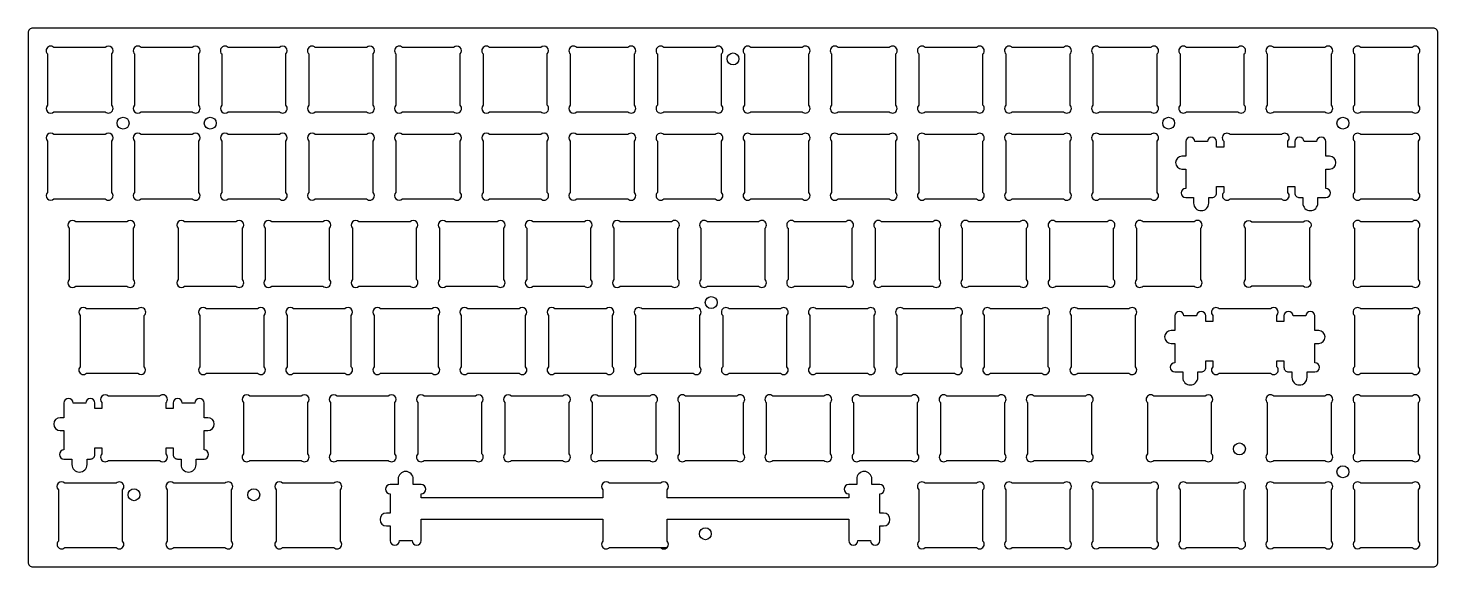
# Model space of a CAD drawing. Header units: millimetres. Extents: x 125 to 433, y 20 to 138.
import ezdxf

# ---------------------------------------------------------------- set-up
doc = ezdxf.new("R2010")
doc.units = ezdxf.units.MM

msp = doc.modelspace()

# ---------------------------------------------------------------- linework, layer by layer
for points in [[(431.52, 20.16, 0.414214), (432.52, 21.16), (432.52, 136.56, 0.414214), (431.52, 137.56), (126.12, 137.56, 0.414214), (125.12, 136.56), (125.12, 21.16, 0.414214), (126.12, 20.16)], [(130.73, 119.36), (141.9, 119.36, 1), (143.32, 120.77), (143.32, 131.94, 1), (141.9, 133.36), (130.73, 133.36, 1), (129.32, 131.94), (129.32, 120.77, 1)], [(149.73, 119.36), (160.9, 119.36, 1), (162.32, 120.77), (162.32, 131.94, 1), (160.9, 133.36), (149.73, 133.36, 1), (148.32, 131.94), (148.32, 120.77, 1)], [(168.73, 119.36), (179.9, 119.36, 1), (181.32, 120.77), (181.32, 131.94, 1), (179.9, 133.36), (168.73, 133.36, 1), (167.32, 131.94), (167.32, 120.77, 1)], [(187.73, 119.36), (198.9, 119.36, 1), (200.32, 120.77), (200.32, 131.94, 1), (198.9, 133.36), (187.73, 133.36, 1), (186.32, 131.94), (186.32, 120.77, 1)], [(206.73, 119.36), (217.9, 119.36, 1), (219.32, 120.77), (219.32, 131.94, 1), (217.9, 133.36), (206.73, 133.36, 1), (205.32, 131.94), (205.32, 120.77, 1)], [(225.73, 119.36), (236.9, 119.36, 1), (238.32, 120.77), (238.32, 131.94, 1), (236.9, 133.36), (225.73, 133.36, 1), (224.32, 131.94), (224.32, 120.77, 1)], [(244.73, 119.36), (255.9, 119.36, 1), (257.32, 120.77), (257.32, 131.94, 1), (255.9, 133.36), (244.73, 133.36, 1), (243.32, 131.94), (243.32, 120.77, 1)], [(263.73, 119.36), (274.9, 119.36, 1), (276.32, 120.77), (276.32, 131.94, 1), (274.9, 133.36), (263.73, 133.36, 1), (262.32, 131.94), (262.32, 120.77, 1)], [(282.73, 119.36), (293.9, 119.36, 1), (295.32, 120.77), (295.32, 131.94, 1), (293.9, 133.36), (282.73, 133.36, 1), (281.32, 131.94), (281.32, 120.77, 1)], [(301.73, 119.36), (312.9, 119.36, 1), (314.32, 120.77), (314.32, 131.94, 1), (312.9, 133.36), (301.73, 133.36, 1), (300.32, 131.94), (300.32, 120.77, 1)], [(320.73, 119.36), (331.9, 119.36, 1), (333.32, 120.77), (333.32, 131.94, 1), (331.9, 133.36), (320.73, 133.36, 1), (319.32, 131.94), (319.32, 120.77, 1)], [(339.73, 119.36), (350.9, 119.36, 1), (352.32, 120.77), (352.32, 131.94, 1), (350.9, 133.36), (339.73, 133.36, 1), (338.32, 131.94), (338.32, 120.77, 1)], [(358.73, 119.36), (369.9, 119.36, 1), (371.32, 120.77), (371.32, 131.94, 1), (369.9, 133.36), (358.73, 133.36, 1), (357.32, 131.94), (357.32, 120.77, 1)], [(377.73, 119.36), (388.9, 119.36, 1), (390.32, 120.77), (390.32, 131.94, 1), (388.9, 133.36), (377.73, 133.36, 1), (376.32, 131.94), (376.32, 120.77, 1)], [(396.73, 119.36), (407.9, 119.36, 1), (409.32, 120.77), (409.32, 131.94, 1), (407.9, 133.36), (396.73, 133.36, 1), (395.32, 131.94), (395.32, 120.77, 1)], [(415.73, 119.36), (426.9, 119.36, 1), (428.32, 120.77), (428.32, 131.94, 1), (426.9, 133.36), (415.73, 133.36, 1), (414.32, 131.94), (414.32, 120.77, 1)], [(130.73, 100.36), (141.9, 100.36, 1), (143.32, 101.77), (143.32, 112.94, 1), (141.9, 114.36), (130.73, 114.36, 1), (129.32, 112.94), (129.32, 101.77, 1)], [(149.73, 100.36), (160.9, 100.36, 1), (162.32, 101.77), (162.32, 112.94, 1), (160.9, 114.36), (149.73, 114.36, 1), (148.32, 112.94), (148.32, 101.77, 1)], [(168.73, 100.36), (179.9, 100.36, 1), (181.32, 101.77), (181.32, 112.94, 1), (179.9, 114.36), (168.73, 114.36, 1), (167.32, 112.94), (167.32, 101.77, 1)], [(187.73, 100.36), (198.9, 100.36, 1), (200.32, 101.77), (200.32, 112.94, 1), (198.9, 114.36), (187.73, 114.36, 1), (186.32, 112.94), (186.32, 101.77, 1)], [(206.73, 100.36), (217.9, 100.36, 1), (219.32, 101.77), (219.32, 112.94, 1), (217.9, 114.36), (206.73, 114.36, 1), (205.32, 112.94), (205.32, 101.77, 1)], [(225.73, 100.36), (236.9, 100.36, 1), (238.32, 101.77), (238.32, 112.94, 1), (236.9, 114.36), (225.73, 114.36, 1), (224.32, 112.94), (224.32, 101.77, 1)], [(244.73, 100.36), (255.9, 100.36, 1), (257.32, 101.77), (257.32, 112.94, 1), (255.9, 114.36), (244.73, 114.36, 1), (243.32, 112.94), (243.32, 101.77, 1)], [(263.73, 100.36), (274.9, 100.36, 1), (276.32, 101.77), (276.32, 112.94, 1), (274.9, 114.36), (263.73, 114.36, 1), (262.32, 112.94), (262.32, 101.77, 1)], [(282.73, 100.36), (293.9, 100.36, 1), (295.32, 101.77), (295.32, 112.94, 1), (293.9, 114.36), (282.73, 114.36, 1), (281.32, 112.94), (281.32, 101.77, 1)], [(301.73, 100.36), (312.9, 100.36, 1), (314.32, 101.77), (314.32, 112.94, 1), (312.9, 114.36), (301.73, 114.36, 1), (300.32, 112.94), (300.32, 101.77, 1)], [(320.73, 100.36), (331.9, 100.36, 1), (333.32, 101.77), (333.32, 112.94, 1), (331.9, 114.36), (320.73, 114.36, 1), (319.32, 112.94), (319.32, 101.77, 1)], [(339.73, 100.36), (350.9, 100.36, 1), (352.32, 101.77), (352.32, 112.94, 1), (350.9, 114.36), (339.73, 114.36, 1), (338.32, 112.94), (338.32, 101.77, 1)], [(358.73, 100.36), (369.9, 100.36, 1), (371.32, 101.77), (371.32, 112.94, 1), (369.9, 114.36), (358.73, 114.36, 1), (357.32, 112.94), (357.32, 101.77, 1)], [(382.57, 100.64), (383.29, 100.64, 0.414214), (384.29, 101.64), (384.29, 103.06), (385.82, 103.06), (385.82, 101.77, 1), (387.23, 100.36), (398.4, 100.36, 1), (399.82, 101.77), (399.82, 103.06), (401.34, 103.06), (401.34, 101.64, 0.414214), (402.34, 100.64), (403.07, 100.64), (403.07, 99.44, 1), (406.37, 99.44), (406.37, 100.64), (408.09, 100.64, 1), (408.09, 102.64), (408.09, 106.86), (408.91, 106.86, 1), (408.91, 109.66), (408.09, 109.66), (408.09, 112.84, 1), (406.09, 112.84), (403.34, 112.84, 1), (401.34, 112.84), (401.34, 111.66), (399.82, 111.66), (399.82, 112.94, 1), (398.4, 114.36), (387.23, 114.36, 1), (385.82, 112.94), (385.82, 111.66), (384.29, 111.66), (384.29, 112.84, 1), (382.29, 112.84), (379.54, 112.84, 1), (377.54, 112.84), (377.54, 109.66), (376.72, 109.66, 1), (376.72, 106.86), (377.54, 106.86), (377.54, 102.64, 1), (377.54, 100.64), (379.27, 100.64), (379.27, 99.44, 1), (382.57, 99.44)], [(415.73, 100.36), (426.9, 100.36, 1), (428.32, 101.77), (428.32, 112.94, 1), (426.9, 114.36), (415.73, 114.36, 1), (414.32, 112.94), (414.32, 101.77, 1)], [(135.48, 81.36), (146.65, 81.36, 1), (148.07, 82.77), (148.07, 93.94, 1), (146.65, 95.36), (135.48, 95.36, 1), (134.07, 93.94), (134.07, 82.77, 1)], [(159.23, 81.36), (170.4, 81.36, 1), (171.82, 82.77), (171.82, 93.94, 1), (170.4, 95.36), (159.23, 95.36, 1), (157.82, 93.94), (157.82, 82.77, 1)], [(178.23, 81.36), (189.4, 81.36, 1), (190.82, 82.77), (190.82, 93.94, 1), (189.4, 95.36), (178.23, 95.36, 1), (176.82, 93.94), (176.82, 82.77, 1)], [(197.23, 81.36), (208.4, 81.36, 1), (209.82, 82.77), (209.82, 93.94, 1), (208.4, 95.36), (197.23, 95.36, 1), (195.82, 93.94), (195.82, 82.77, 1)], [(216.23, 81.36), (227.4, 81.36, 1), (228.82, 82.77), (228.82, 93.94, 1), (227.4, 95.36), (216.23, 95.36, 1), (214.82, 93.94), (214.82, 82.77, 1)], [(235.23, 81.36), (246.4, 81.36, 1), (247.82, 82.77), (247.82, 93.94, 1), (246.4, 95.36), (235.23, 95.36, 1), (233.82, 93.94), (233.82, 82.77, 1)], [(254.23, 81.36), (265.4, 81.36, 1), (266.82, 82.77), (266.82, 93.94, 1), (265.4, 95.36), (254.23, 95.36, 1), (252.82, 93.94), (252.82, 82.77, 1)], [(273.23, 81.36), (284.4, 81.36, 1), (285.82, 82.77), (285.82, 93.94, 1), (284.4, 95.36), (273.23, 95.36, 1), (271.82, 93.94), (271.82, 82.77, 1)], [(292.23, 81.36), (303.4, 81.36, 1), (304.82, 82.77), (304.82, 93.94, 1), (303.4, 95.36), (292.23, 95.36, 1), (290.82, 93.94), (290.82, 82.77, 1)], [(311.23, 81.36), (322.4, 81.36, 1), (323.82, 82.77), (323.82, 93.94, 1), (322.4, 95.36), (311.23, 95.36, 1), (309.82, 93.94), (309.82, 82.77, 1)], [(330.23, 81.36), (341.4, 81.36, 1), (342.82, 82.77), (342.82, 93.94, 1), (341.4, 95.36), (330.23, 95.36, 1), (328.82, 93.94), (328.82, 82.77, 1)], [(349.23, 81.36), (360.4, 81.36, 1), (361.82, 82.77), (361.82, 93.94, 1), (360.4, 95.36), (349.23, 95.36, 1), (347.82, 93.94), (347.82, 82.77, 1)], [(368.23, 81.36), (379.4, 81.36, 1), (380.82, 82.77), (380.82, 93.94, 1), (379.4, 95.36), (368.23, 95.36, 1), (366.82, 93.94), (366.82, 82.77, 1)], [(403.15, 81.36), (391.98, 81.36, -1), (390.57, 82.77), (390.57, 93.94, -1), (391.98, 95.36), (403.15, 95.36, -1), (404.57, 93.94), (404.57, 82.77, -1)], [(415.73, 81.36), (426.9, 81.36, 1), (428.32, 82.77), (428.32, 93.94, 1), (426.9, 95.36), (415.73, 95.36, 1), (414.32, 93.94), (414.32, 82.77, 1)], [(137.85, 62.36), (149.03, 62.36, 1), (150.44, 63.77), (150.44, 74.94, 1), (149.03, 76.36), (137.85, 76.36, 1), (136.44, 74.94), (136.44, 63.77, 1)], [(163.98, 62.36), (175.15, 62.36, 1), (176.57, 63.77), (176.57, 74.94, 1), (175.15, 76.36), (163.98, 76.36, 1), (162.57, 74.94), (162.57, 63.77, 1)], [(182.98, 62.36), (194.15, 62.36, 1), (195.57, 63.77), (195.57, 74.94, 1), (194.15, 76.36), (182.98, 76.36, 1), (181.57, 74.94), (181.57, 63.77, 1)], [(201.98, 62.36), (213.15, 62.36, 1), (214.57, 63.77), (214.57, 74.94, 1), (213.15, 76.36), (201.98, 76.36, 1), (200.57, 74.94), (200.57, 63.77, 1)], [(220.98, 62.36), (232.15, 62.36, 1), (233.57, 63.77), (233.57, 74.94, 1), (232.15, 76.36), (220.98, 76.36, 1), (219.57, 74.94), (219.57, 63.77, 1)], [(239.98, 62.36), (251.15, 62.36, 1), (252.57, 63.77), (252.57, 74.94, 1), (251.15, 76.36), (239.98, 76.36, 1), (238.57, 74.94), (238.57, 63.77, 1)], [(258.98, 62.36), (270.15, 62.36, 1), (271.57, 63.77), (271.57, 74.94, 1), (270.15, 76.36), (258.98, 76.36, 1), (257.57, 74.94), (257.57, 63.77, 1)], [(277.98, 62.36), (289.15, 62.36, 1), (290.57, 63.77), (290.57, 74.94, 1), (289.15, 76.36), (277.98, 76.36, 1), (276.57, 74.94), (276.57, 63.77, 1)], [(296.98, 62.36), (308.15, 62.36, 1), (309.57, 63.77), (309.57, 74.94, 1), (308.15, 76.36), (296.98, 76.36, 1), (295.57, 74.94), (295.57, 63.77, 1)], [(315.98, 62.36), (327.15, 62.36, 1), (328.57, 63.77), (328.57, 74.94, 1), (327.15, 76.36), (315.98, 76.36, 1), (314.57, 74.94), (314.57, 63.77, 1)], [(334.98, 62.36), (346.15, 62.36, 1), (347.57, 63.77), (347.57, 74.94, 1), (346.15, 76.36), (334.98, 76.36, 1), (333.57, 74.94), (333.57, 63.77, 1)], [(353.98, 62.36), (365.15, 62.36, 1), (366.57, 63.77), (366.57, 74.94, 1), (365.15, 76.36), (353.98, 76.36, 1), (352.57, 74.94), (352.57, 63.77, 1)], [(380.19, 62.64), (380.92, 62.64, 0.414214), (381.92, 63.64), (381.92, 65.06), (383.44, 65.06), (383.44, 63.77, 1), (384.85, 62.36), (396.03, 62.36, 1), (397.44, 63.77), (397.44, 65.06), (398.96, 65.06), (398.96, 63.64, 0.414214), (399.96, 62.64), (400.69, 62.64), (400.69, 61.44, 1), (403.99, 61.44), (403.99, 62.64), (405.72, 62.64, 1), (405.72, 64.64), (405.72, 68.86), (406.54, 68.86, 1), (406.54, 71.66), (405.72, 71.66), (405.72, 74.84, 1), (403.72, 74.84), (400.96, 74.84, 1), (398.96, 74.84), (398.96, 73.66), (397.44, 73.66), (397.44, 74.94, 1), (396.03, 76.36), (384.85, 76.36, 1), (383.44, 74.94), (383.44, 73.66), (381.92, 73.66), (381.92, 74.84, 1), (379.92, 74.84), (377.16, 74.84, 1), (375.16, 74.84), (375.16, 71.66), (374.34, 71.66, 1), (374.34, 68.86), (375.16, 68.86), (375.16, 64.64, 1), (375.16, 62.64), (376.89, 62.64), (376.89, 61.44, 1), (380.19, 61.44)], [(415.73, 62.36), (426.9, 62.36, 1), (428.32, 63.77), (428.32, 74.94, 1), (426.9, 76.36), (415.73, 76.36, 1), (414.32, 74.94), (414.32, 63.77, 1)], [(137.94, 43.64), (138.67, 43.64, 0.414214), (139.67, 44.64), (139.67, 46.06), (141.19, 46.06), (141.19, 44.77, 1), (142.6, 43.36), (153.78, 43.36, 1), (155.19, 44.77), (155.19, 46.06), (156.71, 46.06), (156.71, 44.64, 0.414214), (157.71, 43.64), (158.44, 43.64), (158.44, 42.44, 1), (161.74, 42.44), (161.74, 43.64), (163.47, 43.64, 1), (163.47, 45.64), (163.47, 49.86), (164.29, 49.86, 1), (164.29, 52.66), (163.47, 52.66), (163.47, 55.84, 1), (161.47, 55.84), (158.71, 55.84, 1), (156.71, 55.84), (156.71, 54.66), (155.19, 54.66), (155.19, 55.94, 1), (153.78, 57.36), (142.6, 57.36, 1), (141.19, 55.94), (141.19, 54.66), (139.67, 54.66), (139.67, 55.84, 1), (137.67, 55.84), (134.91, 55.84, 1), (132.91, 55.84), (132.91, 52.66), (132.09, 52.66, 1), (132.09, 49.86), (132.91, 49.86), (132.91, 45.64, 1), (132.91, 43.64), (134.64, 43.64), (134.64, 42.44, 1), (137.94, 42.44)], [(173.48, 43.36), (184.65, 43.36, 1), (186.07, 44.77), (186.07, 55.94, 1), (184.65, 57.36), (173.48, 57.36, 1), (172.07, 55.94), (172.07, 44.77, 1)], [(192.48, 43.36), (203.65, 43.36, 1), (205.07, 44.77), (205.07, 55.94, 1), (203.65, 57.36), (192.48, 57.36, 1), (191.07, 55.94), (191.07, 44.77, 1)], [(211.48, 43.36), (222.65, 43.36, 1), (224.07, 44.77), (224.07, 55.94, 1), (222.65, 57.36), (211.48, 57.36, 1), (210.07, 55.94), (210.07, 44.77, 1)], [(230.48, 43.36), (241.65, 43.36, 1), (243.07, 44.77), (243.07, 55.94, 1), (241.65, 57.36), (230.48, 57.36, 1), (229.07, 55.94), (229.07, 44.77, 1)], [(249.48, 43.36), (260.65, 43.36, 1), (262.07, 44.77), (262.07, 55.94, 1), (260.65, 57.36), (249.48, 57.36, 1), (248.07, 55.94), (248.07, 44.77, 1)], [(268.48, 43.36), (279.65, 43.36, 1), (281.07, 44.77), (281.07, 55.94, 1), (279.65, 57.36), (268.48, 57.36, 1), (267.07, 55.94), (267.07, 44.77, 1)], [(287.48, 43.36), (298.65, 43.36, 1), (300.07, 44.77), (300.07, 55.94, 1), (298.65, 57.36), (287.48, 57.36, 1), (286.07, 55.94), (286.07, 44.77, 1)], [(306.48, 43.36), (317.65, 43.36, 1), (319.07, 44.77), (319.07, 55.94, 1), (317.65, 57.36), (306.48, 57.36, 1), (305.07, 55.94), (305.07, 44.77, 1)], [(325.48, 43.36), (336.65, 43.36, 1), (338.07, 44.77), (338.07, 55.94, 1), (336.65, 57.36), (325.48, 57.36, 1), (324.07, 55.94), (324.07, 44.77, 1)], [(344.48, 43.36), (355.65, 43.36, 1), (357.07, 44.77), (357.07, 55.94, 1), (355.65, 57.36), (344.48, 57.36, 1), (343.07, 55.94), (343.07, 44.77, 1)], [(370.6, 43.36), (381.78, 43.36, 1), (383.19, 44.77), (383.19, 55.94, 1), (381.78, 57.36), (370.6, 57.36, 1), (369.19, 55.94), (369.19, 44.77, 1)], [(396.73, 43.36), (407.9, 43.36, 1), (409.32, 44.77), (409.32, 55.94, 1), (407.9, 57.36), (396.73, 57.36, 1), (395.32, 55.94), (395.32, 44.77, 1)], [(415.73, 43.36), (426.9, 43.36, 1), (428.32, 44.77), (428.32, 55.94, 1), (426.9, 57.36), (415.73, 57.36, 1), (414.32, 55.94), (414.32, 44.77, 1)], [(133.1, 24.36), (144.28, 24.36, 1), (145.69, 25.77), (145.69, 36.94, 1), (144.28, 38.36), (133.1, 38.36, 1), (131.69, 36.94), (131.69, 25.77, 1)], [(156.85, 24.36), (168.03, 24.36, 1), (169.44, 25.77), (169.44, 36.94, 1), (168.03, 38.36), (156.85, 38.36, 1), (155.44, 36.94), (155.44, 25.77, 1)], [(180.6, 24.36), (191.78, 24.36, 1), (193.19, 25.77), (193.19, 36.94, 1), (191.78, 38.36), (180.6, 38.36, 1), (179.19, 36.94), (179.19, 25.77, 1)], [(320.73, 24.36), (331.9, 24.36, 1), (333.32, 25.77), (333.32, 36.94, 1), (331.9, 38.36), (320.73, 38.36, 1), (319.32, 36.94), (319.32, 25.77, 1)], [(339.73, 24.36), (350.9, 24.36, 1), (352.32, 25.77), (352.32, 36.94, 1), (350.9, 38.36), (339.73, 38.36, 1), (338.32, 36.94), (338.32, 25.77, 1)], [(358.73, 24.36), (369.9, 24.36, 1), (371.32, 25.77), (371.32, 36.94, 1), (369.9, 38.36), (358.73, 38.36, 1), (357.32, 36.94), (357.32, 25.77, 1)], [(377.73, 24.36), (388.9, 24.36, 1), (390.32, 25.77), (390.32, 36.94, 1), (388.9, 38.36), (377.73, 38.36, 1), (376.32, 36.94), (376.32, 25.77, 1)], [(396.73, 24.36), (407.9, 24.36, 1), (409.32, 25.77), (409.32, 36.94, 1), (407.9, 38.36), (396.73, 38.36, 1), (395.32, 36.94), (395.32, 25.77, 1)], [(415.73, 24.36), (426.9, 24.36, 1), (428.32, 25.77), (428.32, 36.94, 1), (426.9, 38.36), (415.73, 38.36, 1), (414.32, 36.94), (414.32, 25.77, 1)]]:
    msp.add_lwpolyline(points, format="xyb", close=True)
msp.add_lwpolyline([(263.03, 24.36, 1), (264.44, 25.77), (264.44, 30.56), (304.06, 30.56), (304.06, 25.88, 1), (306.06, 25.88), (308.82, 25.88, 1), (310.82, 25.88), (310.82, 29.06), (311.64, 29.06, 1), (311.64, 31.86), (310.82, 31.86), (310.82, 36.08, 1), (310.82, 38.08), (309.09, 38.08), (309.09, 39.28, 1), (305.79, 39.28), (305.79, 38.08), (304.06, 38.08, 1), (304.06, 36.08), (304.06, 35.16), (264.44, 35.16), (264.44, 36.94, 1), (263.03, 38.36), (251.85, 38.36, 1), (250.44, 36.94), (250.44, 35.16), (210.82, 35.16), (210.82, 36.08, 1), (210.82, 38.08), (209.09, 38.08), (209.09, 39.28, 1), (205.79, 39.28), (205.79, 38.08), (204.06, 38.08, 1), (204.06, 36.08), (204.06, 31.86), (203.24, 31.86, 1), (203.24, 29.06), (204.06, 29.06), (204.06, 25.88, 1), (206.06, 25.88), (208.82, 25.88, 1), (210.82, 25.88), (210.82, 30.56), (250.44, 30.56), (250.44, 25.77, 1), (251.85, 24.36), (263.03, 24.36), (264.44, 24.36)], format="xyb")
for centre in [(278.82, 130.86), (145.82, 116.86), (164.82, 116.86), (373.82, 116.86), (411.82, 116.86), (274.07, 77.76), (389.25, 45.86), (411.82, 40.86), (148.19, 35.86), (174.32, 35.86), (272.79, 27.36)]:
    msp.add_circle(centre, 1.3)

doc.saveas('drawing.dxf')
